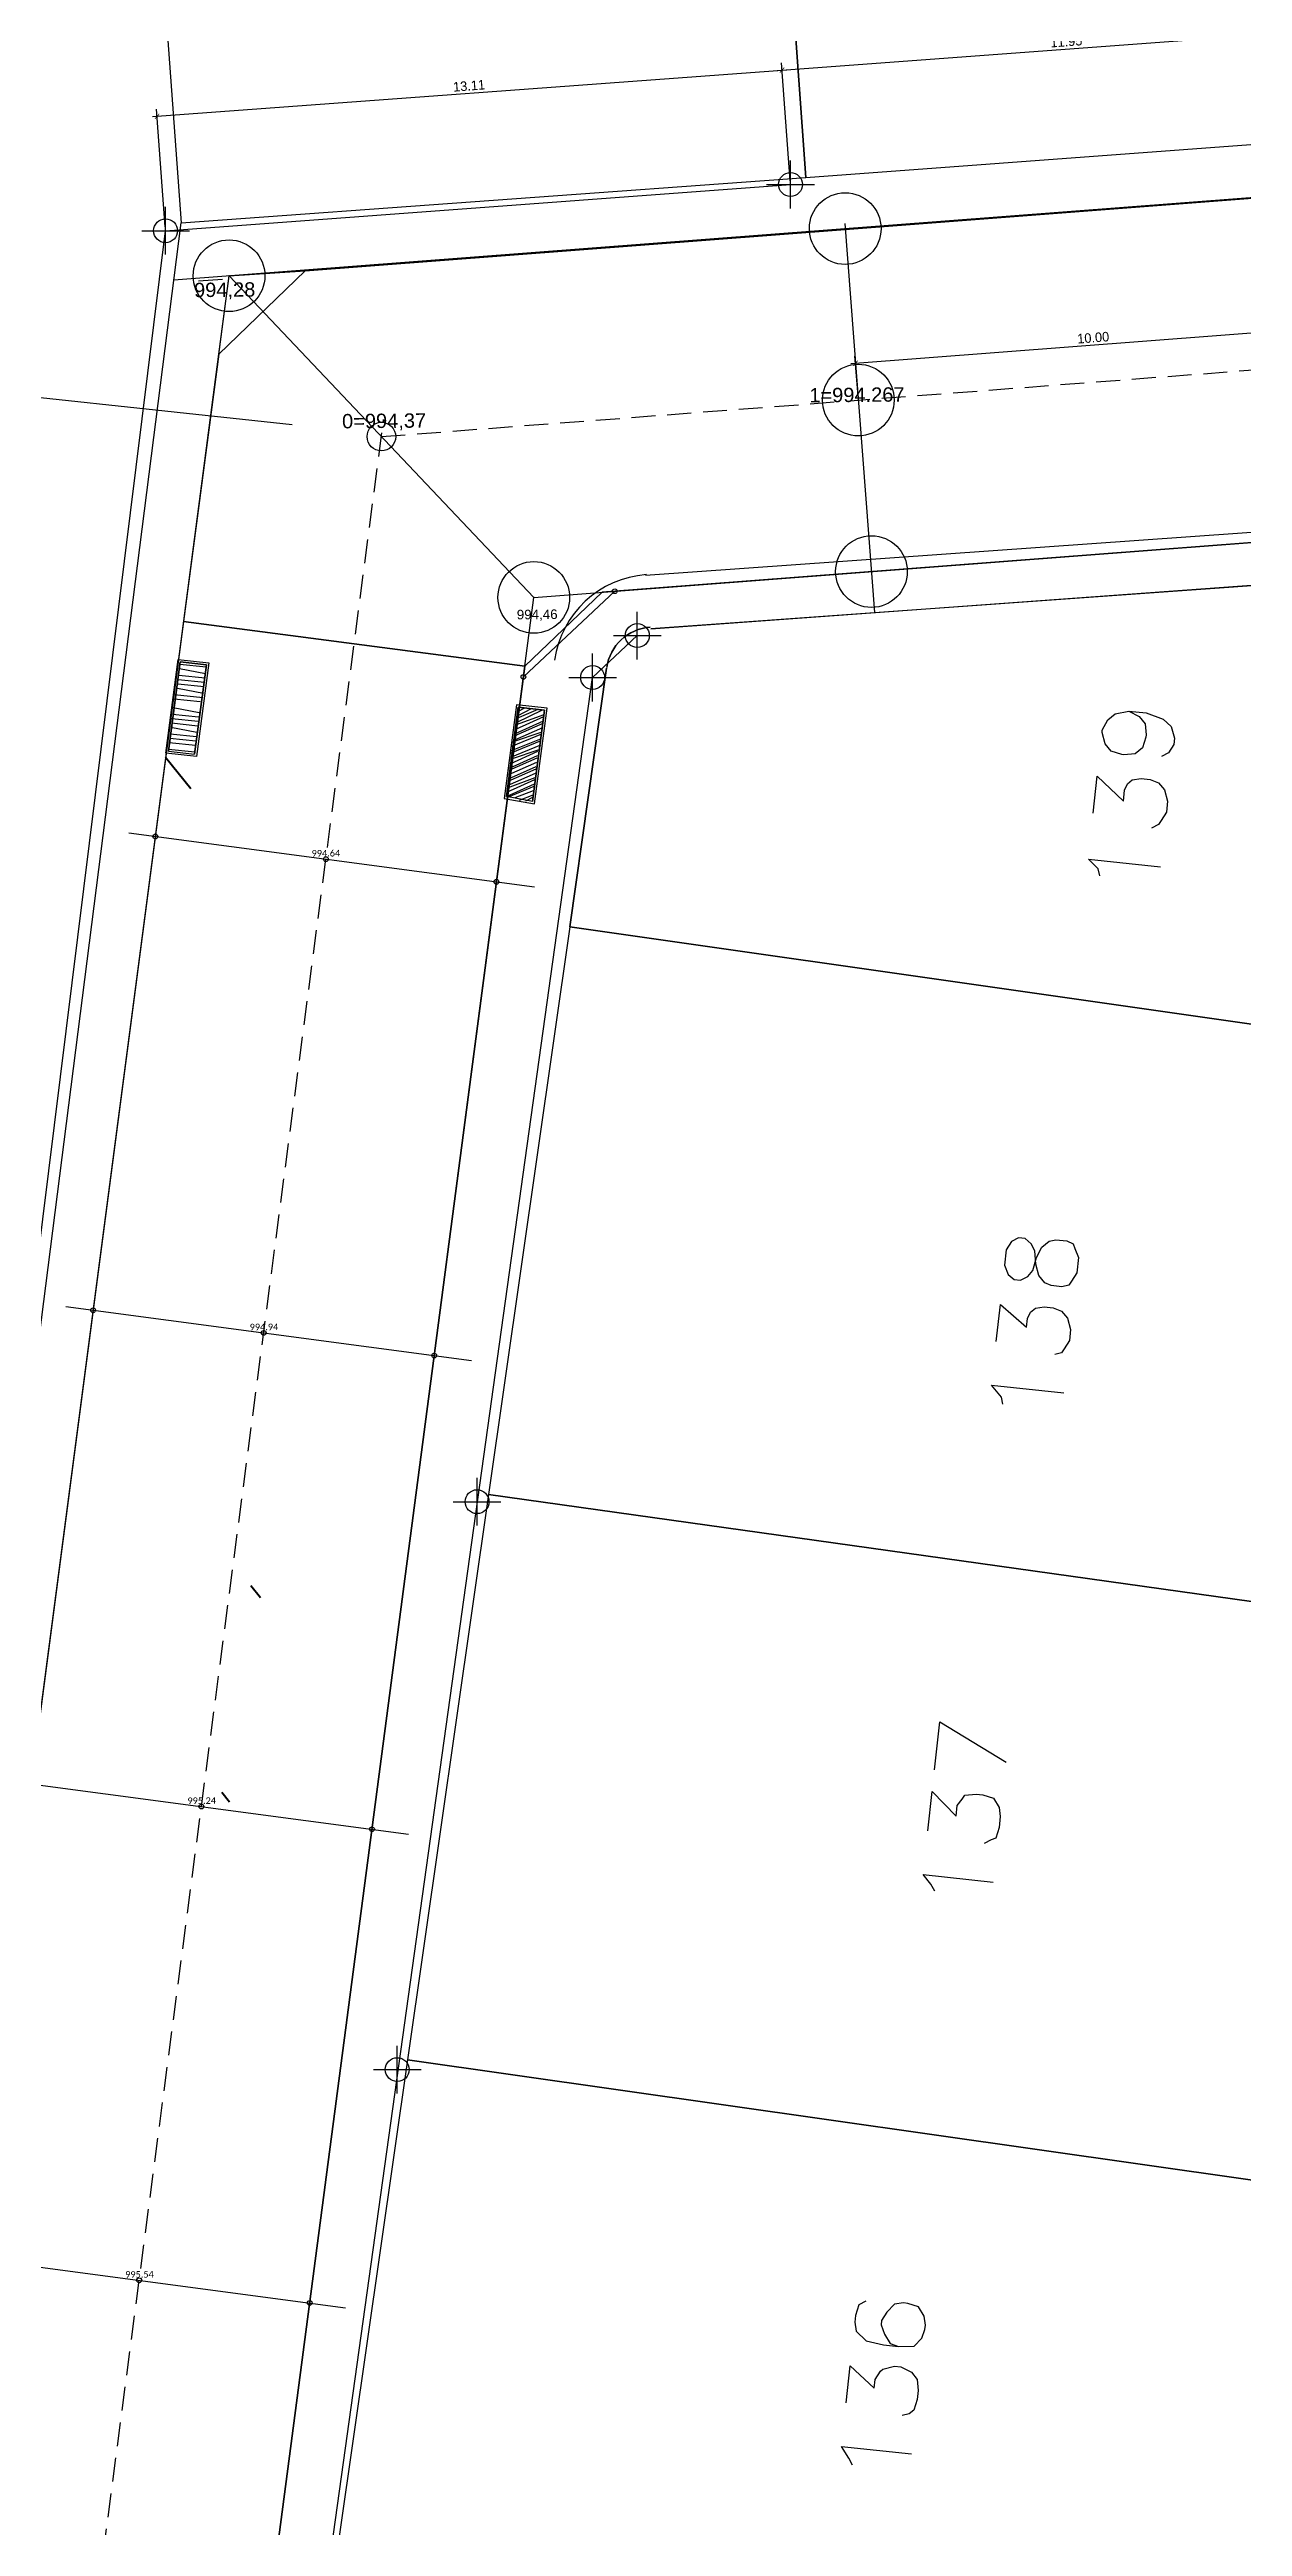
# Model space of a CAD drawing. Header units: metres. Extents: x 678 to 2349, y 417 to 1219.
# Drawn here: x 864.6 to 889.6, y 1073.8 to 1125.7 of the extents above; entities that cross this region are included whole.
import ezdxf

# ---------------------------------------------------------------- set-up
doc = ezdxf.new("R2010")
doc.units = ezdxf.units.M
doc.header["$PDMODE"] = 32
doc.header["$PDSIZE"] = 1.5
doc.linetypes.add('DASHED', pattern=[0.75, 0.5, -0.25])
for name, color, linetype in [('12-CONDICIONES EXISTENTES', 2, 'Continuous'), ('C-ROAD-PROF-TEXT', 11, 'Continuous'), ('LOTE 243', 1, 'Continuous'), ('puntos nov 7', 50, 'Continuous'), ('PUNTOS V', 4, 'Continuous'), ('V-NODE', 1, 'Continuous')]:
    doc.layers.add(name, color=color, linetype=linetype)
doc.layers.add('PDF2_area escolar', color=7, linetype='Continuous', true_color=0x989898)
doc.layers.add('PDF_Geometry', color=7, linetype='Continuous', true_color=0x797979)
doc.styles.add('CITY2', font='stylu.ttf', dxfattribs={"height": 0.2})
doc.styles.get("Standard").update_dxf_attribs({"font": 'arial.ttf'})
doc.dimstyles.new('COTAS2', dxfattribs={"dimtxt": 0.02, "dimasz": 0.1, "dimexe": 0.15, "dimexo": 0.08, "dimgap": 0.05, "dimtad": 1, "dimzin": 0, "dimdsep": 46, "dimtxsty": 'CITY2', "dimblk": 'ARCHTICK', "dimcen": 1, "dimdle": 0.1, "dimclrd": 1, "dimclre": 1, "dimclrt": 2, "dimadec": 0, "dimazin": 0, "dimtfac": 1, "dimtofl": 0, "dimtmove": 0, "dimatfit": 3, "dimldrblk": 'ARCHTICK', "dimfxl": 0.18, "dimtolj": 1, "dimtzin": 0, "dimarcsym": 0})

# ---------------------------------------------------------------- blocks, each defined once
blk = doc.blocks.new('*U270')
at = {"color": 0, "linetype": 'ByBlock', "lineweight": -2, "transparency": 16777216}
for p, q in [((-1, 0), (1, 0)), ((0, -1), (0, 1))]:
    blk.add_line(p, q, dxfattribs=at)
blk.add_circle((0, 0), 0.5, dxfattribs=at)
blk = doc.blocks.new('*U1299', base_point=(871.9, 1083.372, 996.448))
at = {"layer": 'V-NODE', "color": 50, "lineweight": -2, "xscale": 0.5, "yscale": 0.5, "zscale": 0.5}
blk.add_blockref('*U270', (871.9, 1083.372, 996.448), dxfattribs=at)
blk = doc.blocks.new('*U1302', base_point=(873.569, 1095.259, 995.987))
at = {"layer": 'V-NODE', "color": 50, "lineweight": -2, "xscale": 0.5, "yscale": 0.5, "zscale": 0.5}
blk.add_blockref('*U270', (873.569, 1095.259, 995.987), dxfattribs=at)
blk = doc.blocks.new('*U1308', base_point=(875.988, 1112.51, 995.416))
at = {"layer": 'V-NODE', "color": 50, "lineweight": -2, "xscale": 0.5, "yscale": 0.5, "zscale": 0.5}
blk.add_blockref('*U270', (875.988, 1112.51, 995.416), dxfattribs=at)
blk = doc.blocks.new('*U1311', base_point=(876.923, 1113.387, 995.362))
at = {"layer": 'V-NODE', "color": 50, "lineweight": -2, "xscale": 0.5, "yscale": 0.5, "zscale": 0.5}
blk.add_blockref('*U270', (876.923, 1113.387, 995.362), dxfattribs=at)
blk = doc.blocks.new('*U1314', base_point=(867.052, 1121.861, 994.772))
at = {"layer": 'V-NODE', "color": 50, "lineweight": -2, "xscale": 0.5, "yscale": 0.5, "zscale": 0.5}
blk.add_blockref('*U270', (867.052, 1121.861, 994.772), dxfattribs=at)
blk = doc.blocks.new('*U1317', base_point=(880.129, 1122.828, 994.948))
at = {"layer": 'V-NODE', "color": 50, "lineweight": -2, "xscale": 0.5, "yscale": 0.5, "zscale": 0.5}
blk.add_blockref('*U270', (880.129, 1122.828, 994.948), dxfattribs=at)
blk = doc.blocks.new('base')
at = {"layer": 'PDF_Geometry', "lineweight": 25, "extrusion": (-0.000787417, 0.063364, 0.99799), "elevation": 0.026}
for points in [[(-314.355, -197.288), (-299.601, -195.681), (-292.744, -194.188), (-282.663, -192.111), (-274.476, -190.361), (-258.037, -185.154), (-248.029, -180.61), (-240.539, -177.71), (-228.643, -174.042), (-222.733, -172.714), (-217.384, -171.04), (-209.935, -169.248), (-202.16, -164.759), (-196.196, -160.284), (-195.073, -159.817), (-178.095, -157.457), (-154.298, -156.614), (-136.667, -154.611), (-124.436, -153.164), (-118.066, -151.474), (-100.79, -146.646), (-80.955, -140.967), (-73.385, -139.328), (-61.694, -135.822), (-40.504, -131.604), (-37.727, -130.872), (-17.661, -129.441), (1.311, -127.461), (21.092, -124.929), (41.006, -122.83), (47.376, -123.458), (63.592, -123.186), (81.402, -124.312), (85.639, -96.072), (88.705, -66.393), (92.811, -40.781), (97.16, -22.386), (100.596, -1.562), (102.483, 8.32), (109.691, 37.361), (117.528, 76.62), (126.217, 115.638), (131.513, 149.592), (134.682, 173.973), (136.916, 195.591), (139.956, 229.678), (141.558, 250.676), (142.614, 271.37), (143.252, 283.21), (147.066, 312.938), (152.58, 355.631), (153.554, 396.042), (150.869, 418.02), (151.777, 438.639), (150.959, 458.028), (151.777, 438.639), (150.869, 418.02), (153.554, 396.042), (152.58, 355.631), (147.066, 312.938), (143.252, 283.21), (142.614, 271.37), (141.558, 250.676), (139.956, 229.678), (136.916, 195.591), (134.682, 173.973), (131.513, 149.592), (126.217, 115.638), (117.528, 76.62), (109.691, 37.361), (102.483, 8.32), (100.596, -1.562), (97.16, -22.386), (92.811, -40.781), (88.705, -66.393), (85.639, -96.072), (81.402, -124.312), (63.592, -123.186), (47.376, -123.458), (41.006, -122.83), (21.092, -124.929), (1.311, -127.461), (-17.661, -129.441), (-37.727, -130.872), (-40.504, -131.604), (-61.694, -135.822), (-73.385, -139.328), (-80.955, -140.967), (-100.79, -146.646), (-118.066, -151.474), (-124.436, -153.164), (-136.667, -154.611), (-154.298, -156.614), (-178.095, -157.457), (-195.073, -159.817), (-196.196, -160.284), (-202.16, -164.759), (-209.935, -169.248), (-217.384, -171.04), (-222.733, -172.714), (-228.643, -174.042), (-240.539, -177.71), (-248.029, -180.61), (-258.037, -185.154), (-274.476, -190.361), (-282.663, -192.111), (-292.744, -194.188), (-299.601, -195.681), (-314.355, -197.288), (-312.178, -178.446), (-309.146, -157.898), (-306.876, -132.899), (-305.823, -118.002), (-298.643, -78.802), (-291.055, -45.077), (-282.252, -15.116), (-275.645, 10.473), (-270.319, 33.898), (-263.825, 63.164), (-258.15, 86.408), (-284.424, 123.888)], [(90.41, -55.701), (23.541, -45.327), (22.42, -46.165), (14.042, -106.087)], [(19.91, -104.337), (20.092, -102.828), (11.773, -101.826)], [(4.42, -98.575), (-37.003, -101.004), (-27.234, -38.004)], [(6.095, -91.219), (5.257, -96.636), (6.095, -91.219), (-13.659, -88.143), (-15.292, -98.612), (4.324, -97.451), (-35.706, -99.862), (-33.414, -85.067)], [(14.449, -95.007), (14.178, -96.876), (13.629, -96.81), (13.901, -94.941)], [(14.183, -96.83), (13.635, -96.764)], [(14.244, -96.327), (13.701, -96.216)], [(14.233, -96.419), (13.684, -96.353)], [(14.222, -96.51), (13.673, -96.444)], [(14.211, -96.602), (13.662, -96.536)], [(14.194, -96.739), (13.651, -96.627)], [(14.355, -95.784), (13.807, -95.718)], [(14.339, -95.922), (13.796, -95.81)], [(14.317, -96.104), (13.768, -96.038)], [(14.306, -96.196), (13.712, -96.124)], [(6.843, -93.859), (6.566, -95.773), (7.115, -95.839), (7.386, -93.971), (6.799, -94.225)], [(7.159, -95.474), (6.578, -95.682)], [(7.154, -95.52), (6.612, -95.779)], [(7.143, -95.611), (6.704, -95.79)], [(7.137, -95.657), (6.841, -95.806)], [(7.126, -95.748), (6.978, -95.823)], [(7.115, -95.839), (7.069, -95.834)], [(-5.654, -95.599), (-5.872, -95.48), (-5.993, -95.327), (-6.011, -95.093), (-6.005, -95.047), (-5.932, -94.824), (-5.778, -94.703), (-5.544, -94.685), (-5.499, -94.691), (-5.276, -94.764), (-5.155, -94.918), (-5.091, -95.157), (-5.097, -95.203), (-5.216, -95.42), (-5.369, -95.541), (-5.654, -95.599), (-6.02, -95.555), (-6.375, -95.42), (-6.541, -95.261), (-6.605, -95.021), (-6.588, -94.884), (-6.475, -94.712), (-6.327, -94.637)], [(14.416, -95.282), (13.868, -95.216)], [(14.405, -95.373), (13.857, -95.307)], [(14.389, -95.51), (13.846, -95.398)], [(14.378, -95.602), (13.829, -95.535)], [(14.367, -95.693), (13.818, -95.627)], [(7.271, -94.931), (6.638, -95.179)], [(7.26, -95.022), (6.627, -95.271)], [(7.249, -95.114), (6.622, -95.316)], [(7.198, -95.154), (6.611, -95.408)], [(7.187, -95.245), (6.6, -95.499)], [(7.181, -95.291), (6.594, -95.545)], [(7.17, -95.382), (6.583, -95.636)], [(14.444, -95.053), (13.895, -94.987)], [(14.427, -95.19), (13.879, -95.124)], [(7.331, -94.428), (6.744, -94.682)], [(7.32, -94.519), (6.733, -94.773)], [(7.315, -94.565), (6.728, -94.819)], [(7.304, -94.657), (6.717, -94.91)], [(7.293, -94.748), (6.666, -94.951)], [(7.287, -94.794), (6.655, -95.042)], [(7.276, -94.885), (6.644, -95.133)], [(7.375, -94.062), (6.788, -94.316)], [(7.364, -94.154), (6.783, -94.362)], [(7.359, -94.2), (6.772, -94.453)], [(7.348, -94.291), (6.761, -94.545)], [(7.342, -94.337), (6.755, -94.59)], [(7.341, -93.965), (6.805, -94.179)], [(-4.887, -93.466), (-4.981, -94.243), (-5.52, -93.714), (-5.548, -93.943), (-5.61, -94.075), (-5.712, -94.155), (-5.901, -94.179), (-6.083, -94.157), (-6.261, -94.089), (-6.381, -93.935), (-6.445, -93.696), (-6.418, -93.467), (-6.304, -93.295), (-6.248, -93.209), (-6.099, -93.135)], [(7.204, -93.949), (6.816, -94.088)], [(7.118, -93.892), (6.827, -93.996)], [(6.981, -93.876), (6.832, -93.951)], [(-5.007, -92.153), (-4.978, -92.296), (-4.772, -92.506), (-6.28, -92.324)], [(-2.721, -82.413), (-2.815, -83.19), (-3.359, -82.707), (-3.381, -82.889), (-3.443, -83.021), (-3.546, -83.101), (-3.734, -83.125), (-3.917, -83.103), (-4.094, -83.035), (-4.215, -82.882), (-4.279, -82.642), (-4.251, -82.414), (-4.138, -82.242), (-4.081, -82.156), (-3.939, -82.127)], [(-2.841, -81.1), (-2.812, -81.242), (-2.611, -81.498), (-4.119, -81.317)], [(-1.316, -73.447), (-1.437, -74.452), (-2.817, -73.59)], [(-1.162, -72.167), (-1.261, -72.99), (-1.755, -72.466), (-1.782, -72.695), (-1.89, -72.821), (-1.947, -72.907), (-2.181, -72.925), (-2.318, -72.909), (-2.541, -72.835), (-2.656, -72.636), (-2.68, -72.448), (-2.652, -72.219), (-2.579, -71.996), (-2.482, -71.961), (-2.334, -71.887)], [(-1.288, -70.9), (-1.213, -71.048), (-1.052, -71.253), (-2.514, -71.077)], [(0.256, -62.322), (0.404, -62.247), (0.477, -62.024), (0.494, -61.887), (0.47, -61.698), (0.264, -61.488), (-0.096, -61.398), (-0.416, -61.36), (-0.742, -61.367), (-0.901, -61.533), (-0.969, -61.71), (-0.98, -61.802), (-0.956, -61.99), (-0.841, -62.189), (-0.618, -62.263), (-0.527, -62.274), (-0.338, -62.25), (-0.179, -62.084), (-0.066, -61.912), (-0.055, -61.82), (-0.124, -61.627), (-0.239, -61.427), (-0.416, -61.36)], [(0.698, -60.195), (0.604, -60.972), (0.105, -60.495), (0.083, -60.678), (-0.03, -60.85), (-0.082, -60.89), (-0.321, -60.954), (-0.458, -60.937), (-0.676, -60.818), (-0.796, -60.665), (-0.815, -60.431), (-0.792, -60.248), (-0.719, -60.025), (-0.617, -59.944), (-0.474, -59.915)], [(0.578, -58.883), (0.653, -59.031), (0.808, -59.281), (-0.655, -59.105)]]:
    blk.add_lwpolyline(points, dxfattribs=at)
for points in [[(2.142, -126.726), (0.963, -106.876), (-10.997, -107.615), (-9.793, -128.024)], [(15.188, -125.052), (14.042, -106.087), (0.963, -106.876), (2.142, -126.726)], [(14.5, -94.967), (14.218, -96.927), (13.578, -96.85), (13.86, -94.89)], [(13.629, -96.81), (14.178, -96.876), (14.449, -95.007), (13.901, -94.941)], [(6.803, -93.808), (6.515, -95.814), (7.155, -95.891), (7.438, -93.931)], [(7.115, -95.839), (6.566, -95.773), (6.843, -93.859), (7.386, -93.971)], [(-11.816, -76.309), (-13.659, -88.143), (6.095, -91.219), (7.944, -79.339)], [(-2.914, -84.012), (-2.983, -83.818), (-3.109, -83.71), (-3.246, -83.694), (-3.394, -83.769), (-3.502, -83.895), (-3.581, -84.164), (-3.7, -84.381), (-3.854, -84.502), (-3.996, -84.531), (-4.225, -84.503), (-4.357, -84.441), (-4.391, -84.344), (-4.461, -84.151), (-4.422, -83.831), (-4.309, -83.659), (-4.252, -83.573), (-4.109, -83.544), (-3.881, -83.571), (-3.749, -83.633), (-3.629, -83.787), (-3.565, -84.027), (-3.552, -84.306), (-3.477, -84.454), (-3.351, -84.562), (-3.214, -84.579), (-3.066, -84.504), (-2.952, -84.332)], [(-9.968, -64.429), (-11.816, -76.309), (7.944, -79.339), (9.787, -67.504)], [(-8.124, -52.594), (-9.968, -64.429), (9.787, -67.504), (11.636, -55.624)]]:
    blk.add_lwpolyline(points, close=True, dxfattribs=at)
blk.add_lwpolyline([(4.336, -97.483, 0.353005), (5.255, -96.646, -0.353005)], format="xyb", close=True, dxfattribs=at)
at = {"layer": 'PDF_Geometry', "color": 215, "lineweight": 50, "true_color": 0xa9529f, "extrusion": (-0.000787417, 0.063364, 0.99799), "elevation": 0.026}
for points in [[(13.989, -94.21), (14.511, -94.876)], [(12.742, -77.227), (12.943, -77.483)], [(13.443, -72.953), (13.604, -73.158)]]:
    blk.add_lwpolyline(points, dxfattribs=at)
blk = doc.blocks.new('_ArchTick')
at = {"color": 0, "linetype": 'ByBlock', "const_width": 0.15}
blk.add_lwpolyline([(-0.5, -0.5), (0.5, 0.5)], dxfattribs=at)
blk = doc.blocks.new('*D3721')
at = {"layer": 'Defpoints', "color": 0, "transparency": 16777216}
for p in [(879.952, 1125.224), (880.129, 1122.828, 994.772), (867.052, 1121.861, 994.772)]:
    blk.add_point(p, dxfattribs=at)
at = {"layer": 'PUNTOS V', "color": 1, "lineweight": -2, "transparency": 16777216}
blk.add_line((866.775, 1124.25), (880.052, 1125.232), dxfattribs=at)
at = {"layer": 'PUNTOS V', "color": 1, "linetype": 'Continuous', "lineweight": -2, "transparency": 16777216}
for p, q in [((880.123, 1122.908), (879.941, 1125.374)), ((867.046, 1121.941), (866.864, 1124.407))]:
    blk.add_line(p, q, dxfattribs=at)
at = {"layer": 'PUNTOS V', "color": 1, "lineweight": -2, "transparency": 16777216, "xscale": 0.1, "yscale": 0.1, "zscale": 0.1}
for p, rotation in [((879.952, 1125.224), 4.229132219767392), ((866.875, 1124.257), 184.2291322197674)]:
    blk.add_blockref('_ArchTick', p, dxfattribs=dict(at, rotation=rotation))
at = {"layer": 'PUNTOS V', "color": 2, "transparency": 16777216, "insert": (873.402, 1124.894), "char_height": 0.2, "attachment_point": 5, "rotation": 4.2291, "style": 'CITY2'}
blk.add_mtext('\\A1;13.11', dxfattribs=at)
blk = doc.blocks.new('*D3722')
at = {"layer": 'Defpoints', "color": 0, "transparency": 16777216}
for p in [(891.87, 1126.106), (892.046, 1123.719, 994.986), (880.129, 1122.828, 994.772)]:
    blk.add_point(p, dxfattribs=at)
at = {"layer": 'PUNTOS V', "color": 1, "lineweight": -2, "transparency": 16777216}
blk.add_line((879.852, 1125.217), (891.969, 1126.113), dxfattribs=at)
at = {"layer": 'PUNTOS V', "color": 1, "linetype": 'Continuous', "lineweight": -2, "transparency": 16777216}
for p, q in [((892.04, 1123.799), (891.858, 1126.255)), ((880.123, 1122.908), (879.941, 1125.374))]:
    blk.add_line(p, q, dxfattribs=at)
at = {"layer": 'PUNTOS V', "color": 1, "lineweight": -2, "transparency": 16777216, "xscale": 0.1, "yscale": 0.1, "zscale": 0.1}
for p, rotation in [((891.87, 1126.106), 4.229132219767392), ((879.952, 1125.224), 184.2291322197674)]:
    blk.add_blockref('_ArchTick', p, dxfattribs=dict(at, rotation=rotation))
at = {"layer": 'PUNTOS V', "color": 2, "transparency": 16777216, "insert": (885.899, 1125.819), "char_height": 0.2, "attachment_point": 5, "rotation": 4.2291, "style": 'CITY2'}
blk.add_mtext('\\A1;11.95', dxfattribs=at)
blk = doc.blocks.new('*D3882')
at = {"layer": 'Defpoints', "color": 0, "transparency": 16777216}
for p in [(891.459, 1119.85), (891.518, 1119.08, 995.067), (881.547, 1118.316, 995.067)]:
    blk.add_point(p, dxfattribs=at)
at = {"layer": 'PUNTOS V', "color": 1, "lineweight": -2, "transparency": 16777216}
blk.add_line((881.389, 1119.079), (891.559, 1119.858), dxfattribs=at)
at = {"layer": 'PUNTOS V', "color": 1, "linetype": 'Continuous', "lineweight": -2, "transparency": 16777216}
for p, q in [((891.512, 1119.159), (891.448, 1120)), ((881.541, 1118.396), (881.477, 1119.236))]:
    blk.add_line(p, q, dxfattribs=at)
at = {"layer": 'PUNTOS V', "color": 1, "lineweight": -2, "transparency": 16777216, "xscale": 0.1, "yscale": 0.1, "zscale": 0.1}
for p, rotation in [((891.459, 1119.85), 4.377538799730989), ((881.488, 1119.087), 184.377538799731)]:
    blk.add_blockref('_ArchTick', p, dxfattribs=dict(at, rotation=rotation))
at = {"layer": 'PUNTOS V', "color": 2, "transparency": 16777216, "insert": (886.462, 1119.622), "char_height": 0.2, "attachment_point": 5, "rotation": 4.3775, "style": 'CITY2'}
blk.add_mtext('\\A1;10.00', dxfattribs=at)

msp = doc.modelspace()

# ---------------------------------------------------------------- linework, layer by layer
for points, elevation in [([(791.41247, 1069.30647), (858.70585, 1059.93245), (860.54779, 1061.29371), (868.16378, 1119.27689), (868.37945, 1120.91882), (869.97397, 1121.02111), (912.14397, 1124.26111), (919.37678, 1124.87898), (928.44625, 1127.20783)], 997.203), ([(791.41247, 1069.30647), (858.70585, 1059.93245), (860.54779, 1061.29371), (868.16297, 1119.27611), (869.97397, 1121.02111), (881.27383, 1121.8893), (891.24465, 1122.65258), (901.21506, 1123.42142), (911.18567, 1124.18748), (919.37678, 1124.87898), (928.44625, 1127.20783)], 997.203), ([(912.69915, 1117.09049), (912.14397, 1124.26111), (869.97397, 1121.02111), (868.16297, 1119.27611), (867.42919, 1113.68356), (874.56793, 1112.74633), (874.56797, 1112.74611), (876.18838, 1114.29554), (912.69915, 1117.09049)], 995.067), ([(874.56797, 1112.74611), (867.42914, 1113.68378), (860.68899, 1062.36877), (867.82767, 1061.43112), (874.56797, 1112.74611)], 995.067)]:
    msp.add_lwpolyline(points, dxfattribs=dict(elevation=elevation))
at = {"elevation": 996.877}
msp.add_lwpolyline([(917.62632, 1114.79372), (918.0012, 1117.49637), (912.69951, 1117.08589), (876.18838, 1114.29554), (874.56782, 1112.74613), (867.82767, 1061.43112), (867.68646, 1060.35606), (869.1051, 1058.48382), (907.40721, 1053.14831), (909.25781, 1054.46572), (909.38282, 1055.36271)], close=True, dxfattribs=at)
at = {"layer": '12-CONDICIONES EXISTENTES', "color": 1}
for points, elevation in [([(876.45136, 1114.31567), (874.53829, 1112.52127)], 995.362), ([(876.923, 1113.387), (875.988, 1112.51)], 995.362), ([(866.28263, 1109.25542), (874.76923, 1108.12733)], 996.877), ([(864.96497, 1099.34261), (873.45157, 1098.21453)], 996.877), ([(863.64731, 1089.4298), (872.13391, 1088.30172)], 996.877), ([(862.32965, 1079.51699), (870.81625, 1078.38891)], 996.877)]:
    msp.add_lwpolyline(points, dxfattribs=dict(at, elevation=elevation))
for centre in [(876.45136, 1114.31567, 995.362), (874.53829, 1112.52127, 995.362), (866.83779, 1109.18162, 996.877), (870.4064, 1108.70726, 996.877), (873.97502, 1108.23291, 996.877), (865.53549, 1099.26677, 996.877), (869.1041, 1098.79241, 996.877), (872.67272, 1098.31806, 996.877), (867.8018, 1088.87756, 996.877), (871.37042, 1088.4032, 996.877), (866.4995, 1078.96271, 996.877), (870.06812, 1078.48835, 996.877)]:
    msp.add_circle(centre, 0.05, dxfattribs=at)
for p in [(881.27256, 1121.9058, 995.067), (868.37945, 1120.91882, 995.067), (881.54734, 1118.31631, 995.067), (881.82212, 1114.72681, 995.067), (874.75694, 1114.18596, 995.067)]:
    msp.add_point(p, dxfattribs=at)
at = {"layer": 'LOTE 243', "color": 1}
for points, elevation in [([(867.22712, 1120.8306), (919.37949, 1124.82295)], 995.067), ([(860.51172, 1061.01916), (868.37945, 1120.91882)], 997.399), ([(874.75694, 1114.18596), (919.92906, 1117.64395)], 995.067), ([(867.68647, 1060.35605), (874.75694, 1114.18596)], 997.399)]:
    msp.add_lwpolyline(points, dxfattribs=dict(at, elevation=elevation))
at = {"layer": 'LOTE 243', "color": 1, "linetype": 'DASHED'}
for points, elevation in [([(867.74386, 1120.81285), (868.36684, 1120.86)], 995.067), ([(871.56819, 1117.55239), (919.65427, 1121.23345)], 995.067), ([(863.8949, 1059.13301), (871.61482, 1117.90737)], 997.399)]:
    msp.add_lwpolyline(points, dxfattribs=dict(at, elevation=elevation))
at = {"layer": 'PDF_Geometry', "lineweight": 25, "extrusion": (-0.000787417, 0.063364, 0.99799)}
msp.add_arc((-891.01964, -1036.45449, 1060.76006), 2.0947, 273.407342, 351.180827, dxfattribs=at)
at = {"layer": 'PUNTOS V', "color": 1}
msp.add_line((881.26424, 1122.01453, 995.067), (881.88761, 1113.87132, 995.067), dxfattribs=at)
for points, elevation in [([(867.052, 1121.861), (880.129, 1122.828)], 994.772), ([(874.75694, 1114.18596), (868.37945, 1120.91882)], 995.067)]:
    msp.add_lwpolyline(points, dxfattribs=dict(at, elevation=elevation))
at = {"layer": 'PUNTOS V'}
for points, elevation in [([(859.596, 1061.824), (867.052, 1121.861)], 997.399), ([(868.744, 1060.598), (875.988, 1112.51)], 997.354)]:
    msp.add_lwpolyline(points, dxfattribs=dict(at, elevation=elevation))
at = {"layer": 'PUNTOS V', "color": 1}
msp.add_circle((871.56819, 1117.55239, 994.772), 0.3, dxfattribs=at)

# ---------------------------------------------------------------- block references
at = {"layer": 'PDF2_area escolar'}
msp.add_blockref('base', (882.736, 1016.336, 999.038), dxfattribs=at)
at = {"layer": 'puntos nov 7'}
for name, p in [('*U1317', (880.129, 1122.828, 994.948)), ('*U1314', (867.052, 1121.861, 994.772)), ('*U1311', (876.923, 1113.387, 995.362)), ('*U1308', (875.988, 1112.51, 995.416)), ('*U1302', (873.569, 1095.259, 995.987)), ('*U1299', (871.9, 1083.372, 996.448))]:
    msp.add_blockref(name, p, dxfattribs=at)

# ---------------------------------------------------------------- texts
at = {"layer": 'C-ROAD-PROF-TEXT', "color": 11, "linetype": 'Continuous', "lineweight": -3, "attachment_point": 8, "rotation": 0.571108}
for s, insert, char_height in [('{\\C2;994,28}', (868.29041, 1120.42107, 995.067), 0.3), ('{\\C2;1=994.267}', (881.51949, 1118.27244, 1990.134), 0.3), ('{\\C2;0=994,37}', (871.62609, 1117.67718, 995.067), 0.3), ('{\\C2;994,46}', (874.82899, 1113.69309, 995.067), 0.2), ('{\\fCalibri|b0|i0|c0|p34;\\H0.91667x;\\C256;994.64}', (870.40688, 1108.76094, 996.877), 0.15), ('{\\fCalibri|b0|i0|c0|p34;\\H0.91667x;\\C256;994.94}', (869.1111, 1098.84567, 996.877), 0.15), ('{\\fCalibri|b0|i0|c0|p34;\\H0.91667x;\\C256;995.24}', (867.8088, 1088.93082, 996.877), 0.15), ('{\\fCalibri|b0|i0|c0|p34;\\H0.91667x;\\C256;995.54}', (866.5065, 1079.01597, 996.877), 0.15)]:
    msp.add_mtext(s, dxfattribs=dict(at, insert=insert, char_height=char_height))

# ---------------------------------------------------------------- dimensions: what is measured, and where the dimension line sits
at = {"layer": 'PUNTOS V', "color": 1}
dim = msp.add_linear_dim(base=(891.86951, 1126.10576), p1=(880.129, 1122.828, 994.772), p2=(892.046, 1123.719, 994.986), angle=184.229132, dimstyle='COTAS2', override={"dimtmove": 1}, dxfattribs=at)
dim.commit()
dim.dimension.update_dxf_attribs({"geometry": '*D3722', "text_midpoint": (885.89927, 1125.81902)})
for p1, p2, distance, picture, middle in [((867.052, 1121.861, 994.772), (880.129, 1122.828, 994.772), 2.40303, '*D3721', (873.40196, 1124.89415)), ((881.54734, 1118.31631, 995.067), (891.51817, 1119.07959, 995.067), 0.77274, '*D3882', (886.46205, 1119.62157))]:
    dim = msp.add_aligned_dim(p1=p1, p2=p2, distance=distance, dimstyle='COTAS2', dxfattribs=at)
    dim.commit()
    dim.dimension.update_dxf_attribs({"geometry": picture, "text_midpoint": middle})

doc.saveas('drawing.dxf')
